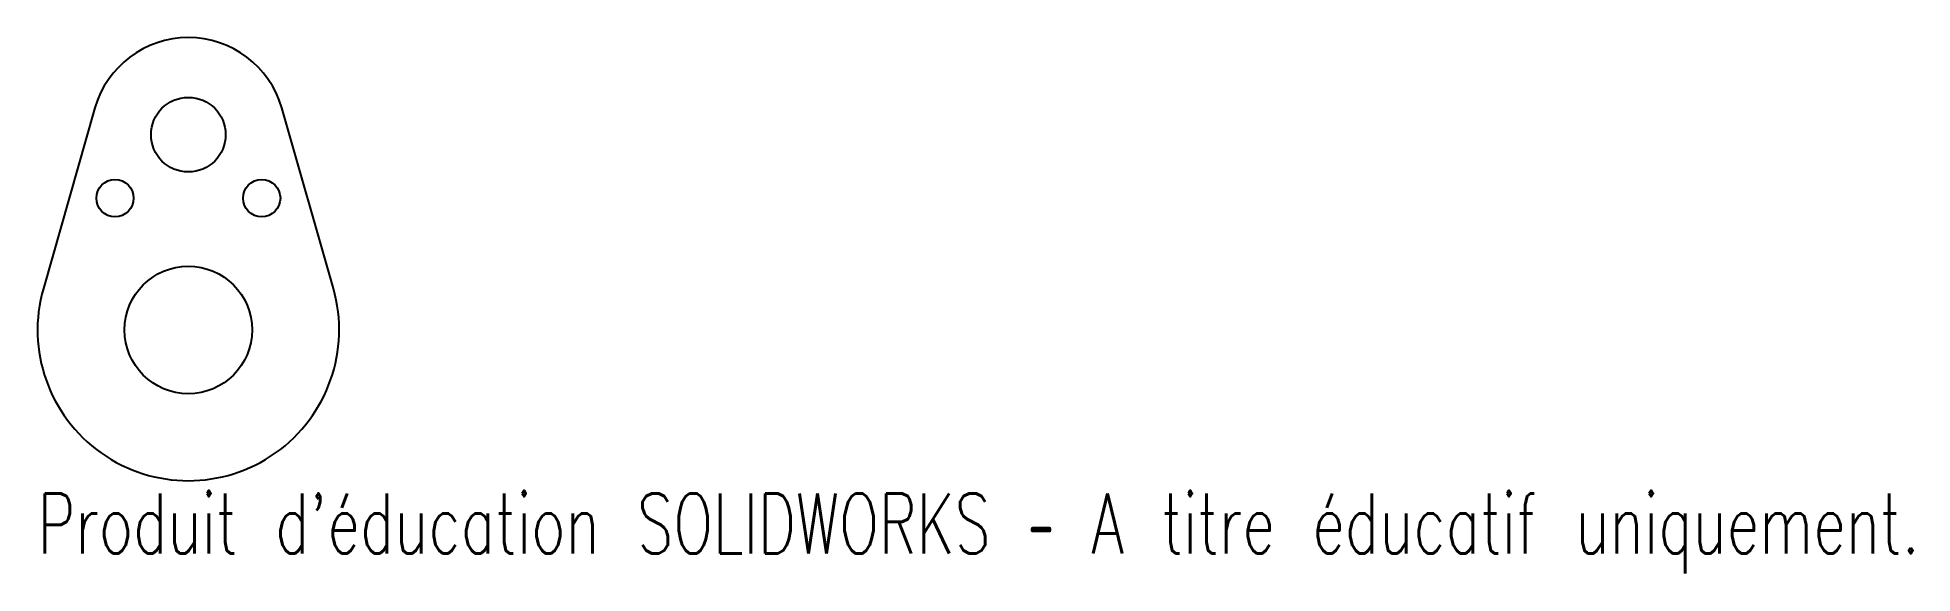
# Model space of a CAD drawing. Header units: millimetres. Extents: x -12 to 139, y -20 to 24.
import ezdxf

# ---------------------------------------------------------------- set-up
doc = ezdxf.new("R2010")
doc.units = ezdxf.units.MM
doc.styles.add('SLDTEXTSTYLE0', font='TXT', dxfattribs={"width": 0.7, "bigfont": 'bigfont'})

msp = doc.modelspace()

# ---------------------------------------------------------------- linework, layer by layer
at = {"color": 7, "linetype": 'Continuous', "lineweight": 25}
for p, q in [((-7.51, 17.86), (-11.66, 3.33)), ((11.66, 3.33), (7.51, 17.86))]:
    msp.add_line(p, q, dxfattribs=at)
for centre, radius in [((0, 15.71), 3), ((-5.9, 10.6), 1.5), ((5.9, 10.6), 1.5), ((0, 0), 5.13)]:
    msp.add_circle(centre, radius, dxfattribs=at)
for centre, radius, start, end in [((0, 15.71), 7.81, 15.9547, 164.0453), ((0, 0), 12.13, 164.0453, 15.9547)]:
    msp.add_arc(centre, radius, start, end, dxfattribs=at)

# ---------------------------------------------------------------- texts
at = {"color": 7, "linetype": 'Continuous', "insert": (-12.13, -13.15), "char_height": 4.8336, "attachment_point": 1, "style": 'SLDTEXTSTYLE0'}
msp.add_mtext("Produit d'éducation SOLIDWORKS – A titre éducatif uniquement.", dxfattribs=at)

doc.saveas('drawing.dxf')
